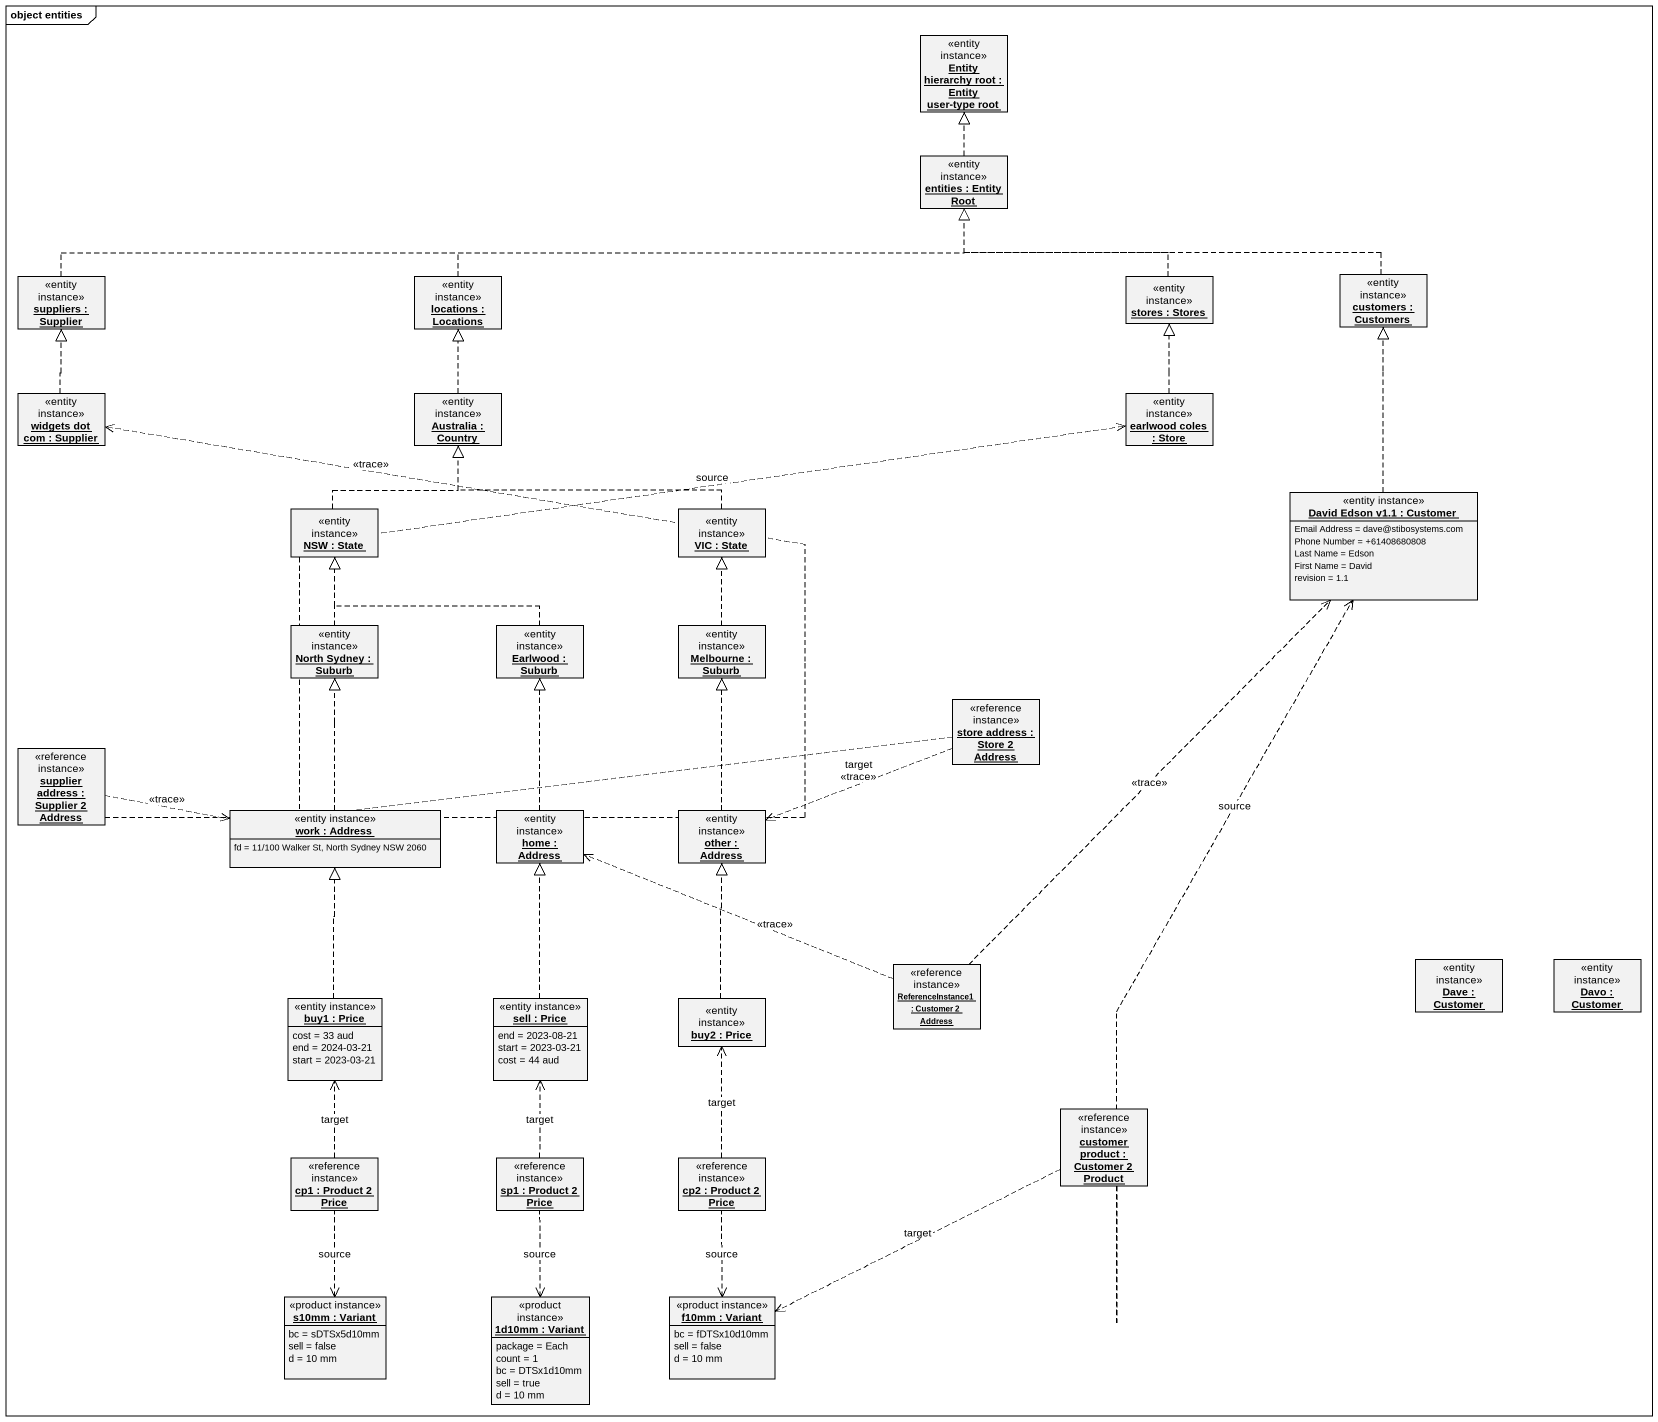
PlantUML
@startuml
mainframe object entities
hide circle
hide empty members
object "Entity hierarchy root : Entity user-type root" as Entity_hierarchy_root <<entity instance>>
object "entities : Entity Root" as entities <<entity instance>>
object "suppliers : Supplier" as suppliers <<entity instance>>
object "locations : Locations" as locations <<entity instance>>
object "stores : Stores" as stores <<entity instance>>
object "customers : Customers" as customers <<entity instance>>
object "widgets dot com : Supplier" as widgets_dot_com <<entity instance>>
object "Australia : Country" as Australia <<entity instance>>
object "earlwood coles : Store" as earlwood_coles <<entity instance>>
object "David Edson v1.1 : Customer" as David_Edson_v1_1 <<entity instance>> {
  Email Address = dave@stibosystems.com
  Phone Number = +61408680808
  Last Name = Edson
  First Name = David
  revision = 1.1
}
object "NSW : State" as NSW <<entity instance>>
object "VIC : State" as VIC <<entity instance>>
object "North Sydney : Suburb" as North_Sydney <<entity instance>>
object "Earlwood : Suburb" as Earlwood <<entity instance>>
object "Melbourne : Suburb" as Melbourne <<entity instance>>
object "store address : Store 2 Address" as store_address <<reference instance>>
object "supplier address : Supplier 2 Address" as supplier_address <<reference instance>>
object "work : Address" as work <<entity instance>> {
  fd = 11/100 Walker St, North Sydney NSW 2060
}
object "home : Address" as home <<entity instance>>
object "other : Address" as other <<entity instance>>
object "ReferenceInstance1 : Customer 2 Address" as ReferenceInstance1 <<reference instance>>
object "Dave : Customer" as Dave <<entity instance>>
object "Davo : Customer" as Davo <<entity instance>>
object "buy1 : Price" as buy1 <<entity instance>> {
  cost = 33 aud
  end = 2024-03-21
  start = 2023-03-21
}
object "sell : Price" as sell <<entity instance>> {
  end = 2023-08-21
  start = 2023-03-21
  cost = 44 aud
}
object "buy2 : Price" as buy2 <<entity instance>>
object "customer product : Customer 2 Product" as customer_product <<reference instance>>
object "cp1 : Product 2 Price" as cp1 <<reference instance>>
object "sp1 : Product 2 Price" as sp1 <<reference instance>>
object "cp2 : Product 2 Price" as cp2 <<reference instance>>
object "s10mm : Variant" as s10mm <<product instance>> {
  bc = sDTSx5d10mm
  sell = false
  d = 10 mm
}
object "1d10mm : Variant" as o1d10mm <<product instance>> {
  package = Each
  count = 1
  bc = DTSx1d10mm
  sell = true
  d = 10 mm
}
object "f10mm : Variant" as f10mm <<product instance>> {
  bc = fDTSx10d10mm
  sell = false
  d = 10 mm
}
entities .up.|> Entity_hierarchy_root
suppliers .right.|> entities
locations .right.|> entities
stores .left.|> entities
customers .left.|> entities
widgets_dot_com .up.|> suppliers
Australia .up.|> locations
earlwood_coles .up.|> stores
David_Edson_v1_1 .up.|> customers
NSW .up.|> Australia
VIC .left.|> Australia
North_Sydney .up.|> NSW
Earlwood .left.|> NSW
Melbourne .up.|> VIC
store_address .up.> earlwood_coles : source
store_address .left.> other : target\n<<trace>>
supplier_address .up.> widgets_dot_com : <<trace>>
supplier_address .right.> work : <<trace>>
work .up.|> North_Sydney
home .up.|> Earlwood
other .up.|> Melbourne
ReferenceInstance1 .up.> David_Edson_v1_1 : <<trace>>
ReferenceInstance1 .left.> home : <<trace>>
buy1 .up.|> work
sell .up.|> home
buy2 .up.|> other
customer_product .up.> David_Edson_v1_1 : source
customer_product .left.> f10mm : target
cp1 .up.> buy1 : target
sp1 .up.> sell : target
cp2 .up.> buy2 : target
s10mm <.up. cp1 : source
o1d10mm <.up. sp1 : source
f10mm <.up. cp2 : source
@enduml
